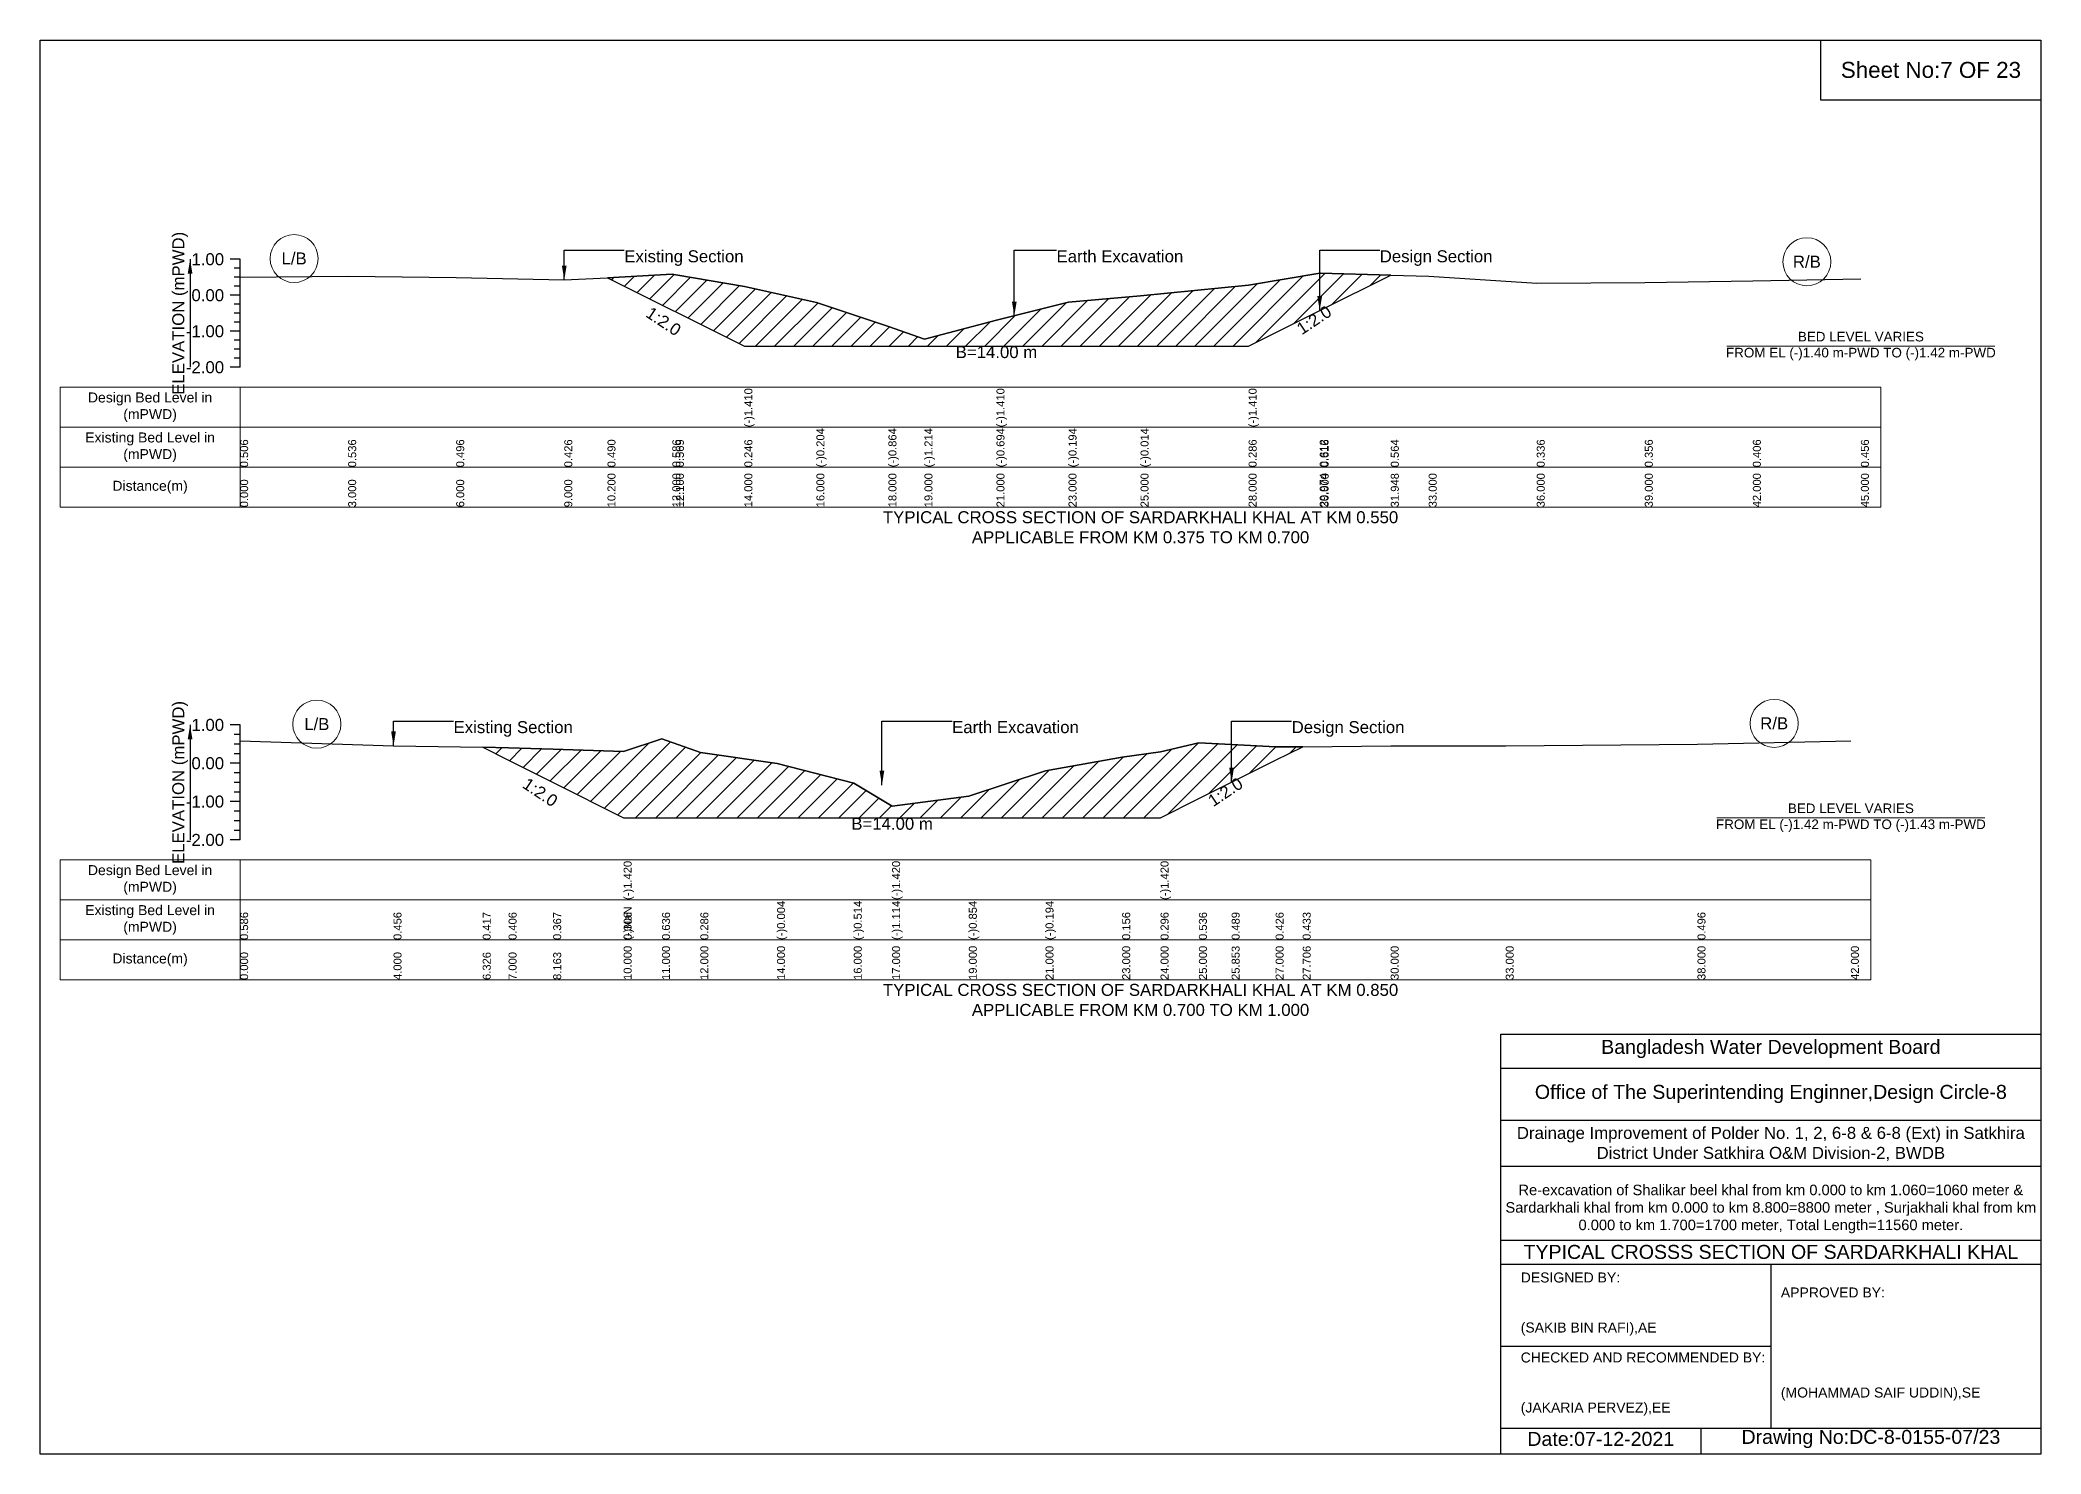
# Model space of a CAD drawing. Header units: inches. Extents: x 93000 to 506000, y -4242 to 0.
# Drawn here: x 160000 to 166000, y -4242 to 0 of the extents above; entities that cross this region are included whole.
import ezdxf

# ---------------------------------------------------------------- set-up
doc = ezdxf.new("R2010")
doc.units = ezdxf.units.IN
doc.header["$LTSCALE"] = 7
doc.header["$MEASUREMENT"] = 0
for name, color, linetype, lineweight in [('Cross section Data Border', 7, 'Continuous', 9), ('Cross Section Labels', 7, 'Continuous', 9), ('Existing_Bed_Level for Xsection', 7, 'Continuous', 25)]:
    doc.layers.add(name, color=color, linetype=linetype, lineweight=lineweight)
doc.styles.get("Standard").update_dxf_attribs({"font": 'arial.ttf'})
doc.dimstyles.get("Standard").update_dxf_attribs({"dimtxt": 0.18, "dimasz": 0.18, "dimexe": 0.18, "dimexo": 0.0625, "dimgap": 0.09, "dimtad": 0, "dimtih": 1, "dimtoh": 1, "dimdec": 4, "dimzin": 0, "dimdsep": 46, "dimtxsty": 'Standard', "dimcen": 0.09, "dimadec": 0, "dimazin": 0, "dimtfac": 1, "dimtdec": 4, "dimtofl": 0, "dimtmove": 0, "dimatfit": 3, "dimfxl": 1, "dimtolj": 1, "dimtzin": 0, "dimarcsym": 0})

msp = doc.modelspace()

# ---------------------------------------------------------------- hatches: boundary and pattern name
at = {"layer": 'Existing_Bed_Level for Xsection'}
h = msp.add_hatch(dxfattribs=at)
h.set_pattern_fill('ANSI31', color=256, scale=324, style=0)
h.paths.add_polyline_path([(161701.6, -713), (161896, -810.2), (161906.8, -815.6), (162112, -918.2), (162328, -918.2), (162544, -918.2), (162652, -918.2), (162868, -918.2), (163084, -918.2), (163300, -918.2), (163624, -918.2), (163837.2, -811.6), (163840, -810.2), (164050.4, -705), (163840, -699.4), (163837.2, -699.8), (163624, -735), (163300, -767.4), (163084, -786.8), (162868, -840.8), (162652, -897), (162544, -859.2), (162328, -787.9), (162112, -739.3), (161906.8, -704.4), (161896, -702.6)])
h = msp.add_hatch(dxfattribs=at)
h.set_pattern_fill('ANSI31', color=256, scale=345, style=0)
h.paths.add_polyline_path([(161327.4, -2121.9), (161405, -2160.7), (161538.7, -2227.5), (161750, -2333.2), (161865, -2333.2), (161980, -2333.2), (162210, -2333.2), (162440, -2333.2), (162555, -2333.2), (162785, -2333.2), (163015, -2333.2), (163245, -2333.2), (163360, -2333.2), (163475, -2275.7), (163573.1, -2226.6), (163705, -2160.7), (163786.2, -2120.1), (163705, -2120.9), (163573.1, -2113.6), (163475, -2108.2), (163360, -2135.8), (163245, -2151.9), (163015, -2192.2), (162785, -2268.1), (162555, -2298), (162440, -2229), (162210, -2170.3), (161980, -2137), (161865, -2096.8), (161750, -2134.7), (161538.7, -2127.7), (161405, -2123.2)])

# ---------------------------------------------------------------- linework, layer by layer
for points in [[(160000, 0), (166000, 0), (166000, -4242), (160000, -4242)], [(165340, 0), (166000, 0), (166000, -180), (165340, -180)]]:
    msp.add_lwpolyline(points, close=True)
for points in [[(164380, -4242), (164380, -2982), (166000, -2982)], [(164380, -3084), (166000, -3084)], [(164380, -3240), (166000, -3240)], [(164380, -3378), (166000, -3378)], [(164380, -3600), (166000, -3600)], [(164380, -3672), (166000, -3672)], [(165190, -3672), (165190, -4164)], [(164380, -3918), (165190, -3918)], [(164380, -4164), (166000, -4164)], [(164980, -4164), (164980, -4242)]]:
    msp.add_lwpolyline(points)
at = {"layer": 'Cross section Data Border'}
for points in [[(160060, -1041.9), (165520, -1041.9), (165520, -1401.9), (160060, -1401.9)], [(160060, -2459.9), (165490, -2459.9), (165490, -2819.9), (160060, -2819.9)]]:
    msp.add_lwpolyline(points, close=True, dxfattribs=at)
for points in [[(160600, -1041.9), (160600, -1401.9)], [(160060, -1161.9), (165520, -1161.9)], [(160060, -1281.9), (165520, -1281.9)], [(160600, -2459.9), (160600, -2819.9)], [(160060, -2579.9), (165490, -2579.9)], [(160060, -2699.9), (165490, -2699.9)]]:
    msp.add_lwpolyline(points, dxfattribs=at)
at = {"layer": 'Cross Section Labels'}
for points in [[(165058.1, -918.2), (165861.9, -918.2)], [(165028.1, -2333.2), (165831.9, -2333.2)]]:
    msp.add_lwpolyline(points, dxfattribs=at)
for centre in [(160762, -655.6), (165298, -665.3), (165200, -2050.2), (160830, -2052.5)]:
    msp.add_circle(centre, 72, dxfattribs=at)
at = {"layer": 'Existing_Bed_Level for Xsection'}
for points in [[(160600, -657.9), (160570, -657.9)], [(160600, -981.9), (160600, -873.9), (160600, -765.9), (160600, -657.9)], [(160600, -684.9), (160582, -684.9)], [(160600, -711.9), (160582, -711.9)], [(160600, -711.2), (160924, -708), (161248, -712.3), (161572, -719.9), (161701.6, -713), (161896, -702.6), (161906.8, -704.4), (162112, -739.3), (162112, -739.3), (162328, -787.9), (162544, -859.2), (162652, -897), (162868, -840.8), (162868, -840.8), (163084, -786.8), (163300, -767.4), (163624, -735), (163624, -735), (163837.2, -699.8), (163840, -699.4), (164050.4, -705), (164164, -708), (164488, -729.6), (164812, -727.4), (165136, -722), (165460, -716.6)], [(160600, -765.9), (160570, -765.9)], [(160600, -738.9), (160582, -738.9)], [(160600, -792.9), (160582, -792.9)], [(160600, -819.9), (160582, -819.9)], [(160600, -873.9), (160570, -873.9)], [(160600, -846.9), (160582, -846.9)], [(160600, -900.9), (160582, -900.9)], [(160600, -927.9), (160582, -927.9)], [(160600, -954.9), (160582, -954.9)], [(160600, -981.9), (160570, -981.9)], [(160600, -2054.9), (160570, -2054.9)], [(160600, -2083.6), (160582, -2083.6)], [(160600, -2399.9), (160600, -2284.9), (160600, -2169.9), (160600, -2054.9)], [(160600, -2102.5), (161060, -2117.4), (161327.4, -2121.9), (161405, -2123.2), (161538.7, -2127.7), (161750, -2134.7), (161750, -2134.7), (161865, -2096.8), (161980, -2137), (162210, -2170.3), (162440, -2229), (162555, -2298), (162555, -2298), (162785, -2268.1), (163015, -2192.2), (163245, -2151.9), (163360, -2135.8), (163360, -2135.8), (163475, -2108.2), (163573.1, -2113.6), (163705, -2120.9), (163786.2, -2120.1), (164050, -2117.4), (164395, -2117.4), (164970, -2112.8), (165430, -2102.5)], [(160600, -2112.4), (160582, -2112.4)], [(160600, -2141.1), (160582, -2141.1)], [(160600, -2169.9), (160570, -2169.9)], [(160600, -2198.6), (160582, -2198.6)], [(160600, -2227.4), (160582, -2227.4)], [(160600, -2256.1), (160582, -2256.1)], [(160600, -2284.9), (160570, -2284.9)], [(160600, -2313.6), (160582, -2313.6)], [(160600, -2399.9), (160570, -2399.9)], [(160600, -2342.4), (160582, -2342.4)], [(160600, -2371.1), (160582, -2371.1)]]:
    msp.add_lwpolyline(points, dxfattribs=at)
for points in [[(161701.6, -713), (161896, -810.2), (161906.8, -815.6), (162112, -918.2), (162112, -918.2), (162328, -918.2), (162544, -918.2), (162652, -918.2), (162868, -918.2), (162868, -918.2), (163084, -918.2), (163300, -918.2), (163624, -918.2), (163624, -918.2), (163837.2, -811.6), (163840, -810.2), (164050.4, -705), (163840, -699.4), (163837.2, -699.8), (163624, -735), (163624, -735), (163300, -767.4), (163084, -786.8), (162868, -840.8), (162868, -840.8), (162652, -897), (162544, -859.2), (162328, -787.9), (162112, -739.3), (162112, -739.3), (161906.8, -704.4), (161896, -702.6)], [(161327.4, -2121.9), (161327.4, -2121.9), (161405, -2160.7), (161538.7, -2227.5), (161750, -2333.2), (161750, -2333.2), (161865, -2333.2), (161980, -2333.2), (162210, -2333.2), (162440, -2333.2), (162555, -2333.2), (162555, -2333.2), (162785, -2333.2), (163015, -2333.2), (163245, -2333.2), (163360, -2333.2), (163360, -2333.2), (163475, -2275.7), (163573.1, -2226.6), (163705, -2160.7), (163786.2, -2120.1), (163786.2, -2120.1), (163786.2, -2120.1), (163705, -2120.9), (163573.1, -2113.6), (163475, -2108.2), (163360, -2135.8), (163360, -2135.8), (163245, -2151.9), (163015, -2192.2), (162785, -2268.1), (162555, -2298), (162555, -2298), (162440, -2229), (162210, -2170.3), (161980, -2137), (161865, -2096.8), (161750, -2134.7), (161750, -2134.7), (161538.7, -2127.7), (161405, -2123.2), (161327.4, -2121.9)]]:
    msp.add_lwpolyline(points, close=True, dxfattribs=at)

# ---------------------------------------------------------------- texts
at = {"attachment_point": 5}
for s, insert, char_height in [('Sheet No:7 OF 23', (165670, -90), 48), ('Bangladesh Water Development Board', (165190, -3027), 42), ('Office of The Superintending Enginner,Design Circle-8', (165190, -3162), 42)]:
    msp.add_mtext(s, dxfattribs=dict(at, insert=insert, char_height=char_height))
for s, insert, char_height, width, attachment_point in [('Drainage Improvement of Polder No. 1, 2, 6-8 & 6-8 (Ext) in Satkhira District Under Satkhira O&M Division-2, BWDB', (165190, -3312), 36, 1680, 5), ('Re-excavation of Shalikar beel khal from km 0.000 to km 1.060=1060 meter & Sardarkhali khal from km 0.000 to km 8.800=8800 meter , Surjakhali khal from km 0.000 to km 1.700=1700 meter, Total Length=11560 meter.', (165190, -3507), 31.4683, 1620, 5), ('TYPICAL CROSSS SECTION OF SARDARKHALI KHAL', (165190, -3636), 42, 1680, 5), ('DESIGNED BY:^J^J^J(SAKIB BIN RAFI),AE', (164440, -3792), 30, 840, 4), ('APPROVED BY:^J^J^J^J^J^J(MOHAMMAD SAIF UDDIN),SE', (165220, -3912), 30, 840, 4), ('CHECKED AND RECOMMENDED BY:^J^J^J(JAKARIA PERVEZ),EE', (164440, -4032), 30, 840, 4), ('Date:07-12-2021', (164680, -4197), 42, 840, 5), ('Drawing No:DC-8-0155-07/23', (165490, -4197), 42, 1320, 5)]:
    msp.add_mtext(s, dxfattribs=dict(insert=insert, char_height=char_height, width=width, attachment_point=attachment_point))
at = {"layer": 'Cross section Data Border', "char_height": 30, "width": 480, "attachment_point": 5}
for s, insert in [('Design Bed Level in (mPWD)', (160330, -1101.9)), ('Existing Bed Level in (mPWD)', (160330, -1221.9)), ('Distance(m)', (160330, -1341.9)), ('Design Bed Level in (mPWD)', (160330, -2519.9)), ('Existing Bed Level in (mPWD)', (160330, -2639.9)), ('Distance(m)', (160330, -2759.9))]:
    msp.add_mtext(s, dxfattribs=dict(at, insert=insert))
at = {"layer": 'Cross Section Labels'}
for s, insert, char_height, attachment_point in [('L/B', (160762, -655.6), 36, 5), ('Existing Section', (161752, -630.9), 36, 1), ('Earth Excavation', (163048, -630.9), 36, 1), ('Design Section', (164017.2, -630.9), 36, 1), ('R/B', (165298, -665.3), 36, 5), ('BED LEVEL VARIES ^JFROM EL (-)1.40 m-PWD TO (-)1.42 m-PWD', (165460, -918.2), 28.8, 5), ('B=14.00 m', (162868, -918.2), 36, 2), ('TYPICAL CROSS SECTION OF SARDARKHALI KHAL AT KM 0.550^JAPPLICABLE FROM KM 0.375 TO KM 0.700', (163300, -1461.9), 36, 5), ('L/B', (160830, -2052.5), 36, 5), ('R/B', (165200, -2050.2), 36, 5), ('Existing Section', (161240, -2043.4), 36, 1), ('Earth Excavation', (162735, -2043.4), 36, 1), ('Design Section', (163753.1, -2043.4), 36, 1), ('B=14.00 m', (162555, -2333.2), 36, 2), ('BED LEVEL VARIES ^JFROM EL (-)1.42 m-PWD TO (-)1.43 m-PWD', (165430, -2333.2), 28.8, 5), ('TYPICAL CROSS SECTION OF SARDARKHALI KHAL AT KM 0.850^JAPPLICABLE FROM KM 0.700 TO KM 1.000', (163300, -2879.9), 36, 5)]:
    msp.add_mtext(s, dxfattribs=dict(at, insert=insert, char_height=char_height, attachment_point=attachment_point))
at = {"layer": 'Cross Section Labels', "char_height": 36, "attachment_point": 2}
for insert, rotation in [((161879.8, -829.1), 326.30993), ((163810.2, -825.1), 33.69007), ((161510, -2241.9), 326.30993), ((163544.4, -2241), 33.69007)]:
    msp.add_mtext('1:2.0', dxfattribs=dict(at, insert=insert, rotation=rotation))
at = {"layer": 'Existing_Bed_Level for Xsection', "rotation": 90}
for s, insert, char_height, attachment_point in [('ELEVATION (mPWD)', (160420, -819.9), 36, 5), ('(-)1.410', (162112, -1161.9), 24, 1), ('(-)1.410', (162868, -1161.9), 24, 1), ('(-)1.410', (163624, -1161.9), 24, 1), ('0.506', (160600, -1281.9), 24, 1), ('0.536', (160924, -1281.9), 24, 1), ('0.536', (160924, -1281.9), 24, 1), ('0.496', (161248, -1281.9), 24, 1), ('0.426', (161572, -1281.9), 24, 1), ('0.490', (161701.6, -1281.9), 24, 1), ('0.586', (161896, -1281.9), 24, 1), ('0.569', (161906.8, -1281.9), 24, 1), ('0.246', (162112, -1281.9), 24, 1), ('0.246', (162112, -1281.9), 24, 1), ('0.246', (162112, -1281.9), 24, 1), ('(-)0.204', (162328, -1281.9), 24, 1), ('(-)0.864', (162544, -1281.9), 24, 1), ('(-)1.214', (162652, -1281.9), 24, 1), ('(-)0.694', (162868, -1281.9), 24, 1), ('(-)0.694', (162868, -1281.9), 24, 1), ('(-)0.694', (162868, -1281.9), 24, 1), ('(-)0.194', (163084, -1281.9), 24, 1), ('(-)0.014', (163300, -1281.9), 24, 1), ('0.286', (163624, -1281.9), 24, 1), ('0.286', (163624, -1281.9), 24, 1), ('0.286', (163624, -1281.9), 24, 1), ('0.612', (163837.2, -1281.9), 24, 1), ('0.616', (163840, -1281.9), 24, 1), ('0.564', (164050.4, -1281.9), 24, 1), ('0.336', (164488, -1281.9), 24, 1), ('0.356', (164812, -1281.9), 24, 1), ('0.406', (165136, -1281.9), 24, 1), ('0.456', (165460, -1281.9), 24, 1), ('0.000', (160600, -1401.9), 24, 1), ('3.000', (160924, -1401.9), 24, 1), ('6.000', (161248, -1401.9), 24, 1), ('9.000', (161572, -1401.9), 24, 1), ('10.200', (161701.6, -1401.9), 24, 1), ('12.000', (161896, -1401.9), 24, 1), ('12.100', (161906.8, -1401.9), 24, 1), ('14.000', (162112, -1401.9), 24, 1), ('14.000', (162112, -1401.9), 24, 1), ('14.000', (162112, -1401.9), 24, 1), ('16.000', (162328, -1401.9), 24, 1), ('18.000', (162544, -1401.9), 24, 1), ('19.000', (162652, -1401.9), 24, 1), ('21.000', (162868, -1401.9), 24, 1), ('21.000', (162868, -1401.9), 24, 1), ('21.000', (162868, -1401.9), 24, 1), ('23.000', (163084, -1401.9), 24, 1), ('25.000', (163300, -1401.9), 24, 1), ('28.000', (163624, -1401.9), 24, 1), ('28.000', (163624, -1401.9), 24, 1), ('28.000', (163624, -1401.9), 24, 1), ('29.974', (163837.2, -1401.9), 24, 1), ('30.000', (163840, -1401.9), 24, 1), ('31.948', (164050.4, -1401.9), 24, 1), ('33.000', (164164, -1401.9), 24, 1), ('36.000', (164488, -1401.9), 24, 1), ('39.000', (164812, -1401.9), 24, 1), ('42.000', (165136, -1401.9), 24, 1), ('45.000', (165460, -1401.9), 24, 1), ('ELEVATION (mPWD)', (160420, -2227.4), 36, 5), ('(-)1.420', (161750, -2579.9), 24, 1), ('(-)1.420', (162555, -2579.9), 24, 1), ('(-)1.420', (163360, -2579.9), 24, 1), ('0.586', (160600, -2699.9), 24, 1), ('0.586', (160600, -2699.9), 24, 1), ('0.456', (161060, -2699.9), 24, 1), ('0.456', (161060, -2699.9), 24, 1), ('0.456', (161060, -2699.9), 24, 1), ('0.417', (161327.4, -2699.9), 24, 1), ('0.406', (161405, -2699.9), 24, 1), ('0.367', (161538.7, -2699.9), 24, 1), ('(-)NaN', (161750, -2699.9), 24, 1), ('(-)NaN', (161750, -2699.9), 24, 1), ('0.306', (161750, -2699.9), 24, 1), ('0.306', (161750, -2699.9), 24, 1), ('0.636', (161865, -2699.9), 24, 1), ('0.286', (161980, -2699.9), 24, 1), ('(-)0.004', (162210, -2699.9), 24, 1), ('(-)0.514', (162440, -2699.9), 24, 1), ('(-)1.114', (162555, -2699.9), 24, 1), ('(-)1.114', (162555, -2699.9), 24, 1), ('(-)0.854', (162785, -2699.9), 24, 1), ('(-)0.194', (163015, -2699.9), 24, 1), ('0.156', (163245, -2699.9), 24, 1), ('0.296', (163360, -2699.9), 24, 1), ('0.296', (163360, -2699.9), 24, 1), ('0.296', (163360, -2699.9), 24, 1), ('0.536', (163475, -2699.9), 24, 1), ('0.489', (163573.1, -2699.9), 24, 1), ('0.426', (163705, -2699.9), 24, 1), ('0.433', (163786.2, -2699.9), 24, 1), ('0.496', (164970, -2699.9), 24, 1), ('0.000', (160600, -2819.9), 24, 1), ('4.000', (161060, -2819.9), 24, 1), ('6.326', (161327.4, -2819.9), 24, 1), ('7.000', (161405, -2819.9), 24, 1), ('8.163', (161538.7, -2819.9), 24, 1), ('10.000', (161750, -2819.9), 24, 1), ('10.000', (161750, -2819.9), 24, 1), ('10.000', (161750, -2819.9), 24, 1), ('11.000', (161865, -2819.9), 24, 1), ('12.000', (161980, -2819.9), 24, 1), ('14.000', (162210, -2819.9), 24, 1), ('16.000', (162440, -2819.9), 24, 1), ('17.000', (162555, -2819.9), 24, 1), ('17.000', (162555, -2819.9), 24, 1), ('17.000', (162555, -2819.9), 24, 1), ('19.000', (162785, -2819.9), 24, 1), ('21.000', (163015, -2819.9), 24, 1), ('23.000', (163245, -2819.9), 24, 1), ('24.000', (163360, -2819.9), 24, 1), ('24.000', (163360, -2819.9), 24, 1), ('24.000', (163360, -2819.9), 24, 1), ('25.000', (163475, -2819.9), 24, 1), ('25.853', (163573.1, -2819.9), 24, 1), ('27.000', (163705, -2819.9), 24, 1), ('27.706', (163786.2, -2819.9), 24, 1), ('30.000', (164050, -2819.9), 24, 1), ('33.000', (164395, -2819.9), 24, 1), ('38.000', (164970, -2819.9), 24, 1), ('42.000', (165430, -2819.9), 24, 1)]:
    msp.add_mtext(s, dxfattribs=dict(at, insert=insert, char_height=char_height, attachment_point=attachment_point))
at = {"layer": 'Existing_Bed_Level for Xsection', "char_height": 36, "attachment_point": 6}
for s, insert in [('1.00', (160552, -657.9)), ('0.00', (160552, -765.9)), ('-1.00', (160552, -873.9)), ('-2.00', (160552, -981.9)), ('1.00', (160552, -2054.9)), ('0.00', (160552, -2169.9)), ('-1.00', (160552, -2284.9)), ('-2.00', (160552, -2399.9))]:
    msp.add_mtext(s, dxfattribs=dict(at, insert=insert))

# ---------------------------------------------------------------- leaders
at = {"layer": 'Cross Section Labels', "annotation_type": 0, "has_hookline": 1, "hookline_direction": 0}
for points, text_width in [([(161572, -719.9), (161572, -630.9), (161751.9, -630.9)], 350.4), ([(162921.5, -827.8), (162921.5, -630.9), (163047.9, -630.9)], 372.7), ([(163837.2, -811.6), (163837.2, -630.9), (164017.1, -630.9)], 330.9), ([(161060, -2117.4), (161060, -2043.4), (161239.9, -2043.4)], 350.4), ([(162524.5, -2235.2), (162524.5, -2043.4), (162734.9, -2043.4)], 372.7), ([(163573.1, -2226.6), (163573.1, -2043.4), (163753, -2043.4)], 330.9)]:
    msp.add_leader(points, dimstyle='Standard', override={"dimasz": 43.2}, dxfattribs=dict(at, text_width=text_width))
at = {"layer": 'Existing_Bed_Level for Xsection'}
for points in [[(160450, -657.9), (160450, -981.9)], [(160450, -2054.9), (160450, -2399.9)]]:
    msp.add_leader(points, dimstyle='Standard', override={"dimasz": 43.2}, dxfattribs=at)

doc.saveas('drawing.dxf')
